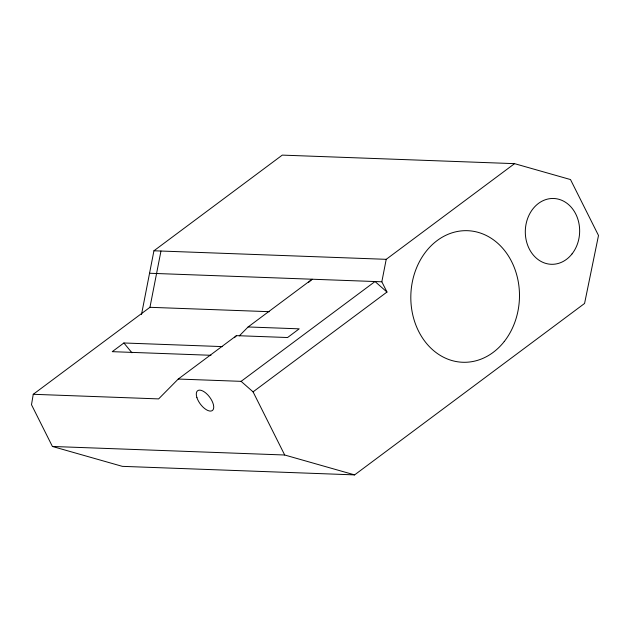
<?xml version="1.0" encoding="UTF-8"?>
<svg xmlns="http://www.w3.org/2000/svg" width="630" height="630" viewBox="0 0 630 630"><rect width="100%" height="100%" fill="white"/><g stroke="black" fill="none" stroke-linecap="round" stroke-linejoin="round"><path stroke-width="0.94" d="M269.451 311.692L149.948 307.306L33.248 394.293L31.5 404.72L52.408 446.465L122.322 466.35L354.611 474.886L584.569 303.463L598.5 235.486L570.497 179.558L514.56 163.65L282.272 155.114L153.933 250.787L141.506 314.512M514.56 163.65L386.214 259.324L160.973 251.031L149.948 307.306M33.248 394.293L158.626 398.9L178.251 379.039L241.117 381.347L253.071 391.86L386.977 292.044L381.835 281.783L386.214 259.324M234.439 337.696L236.47 335.64L287.571 337.523L299.211 328.836L248.11 326.962L239.313 335.869M308.543 282.429L312.149 279.224L248.11 326.962M222.626 346.61L123.889 342.98L112.242 351.666L210.979 355.288M178.251 379.039L236.47 335.64M241.117 381.347L375.023 281.539L386.977 292.044M153.933 250.787L160.973 251.031M149.554 273.255L381.835 281.783M52.408 446.465L284.689 455.002L354.611 474.886M123.889 342.98L131.938 352.768M253.071 391.86L284.689 455.002M196.922 397.648A12.348 5.812 53.3 0 0 211.885 410.799A12.348 5.812 53.3 0 0 206.223 393.372A12.348 5.812 53.3 0 0 196.922 397.648M504.252 341.515A65.843 54.33 -87.9 0 0 478.28 232.391A65.843 54.33 -87.9 0 0 412.918 315.543A65.843 54.33 -87.9 0 0 504.252 341.515M572.032 253.906A32.917 27.161 -87.9 0 0 559.046 199.34A32.917 27.161 -87.9 0 0 526.357 240.92A32.917 27.161 -87.9 0 0 572.032 253.906"/></g></svg>
